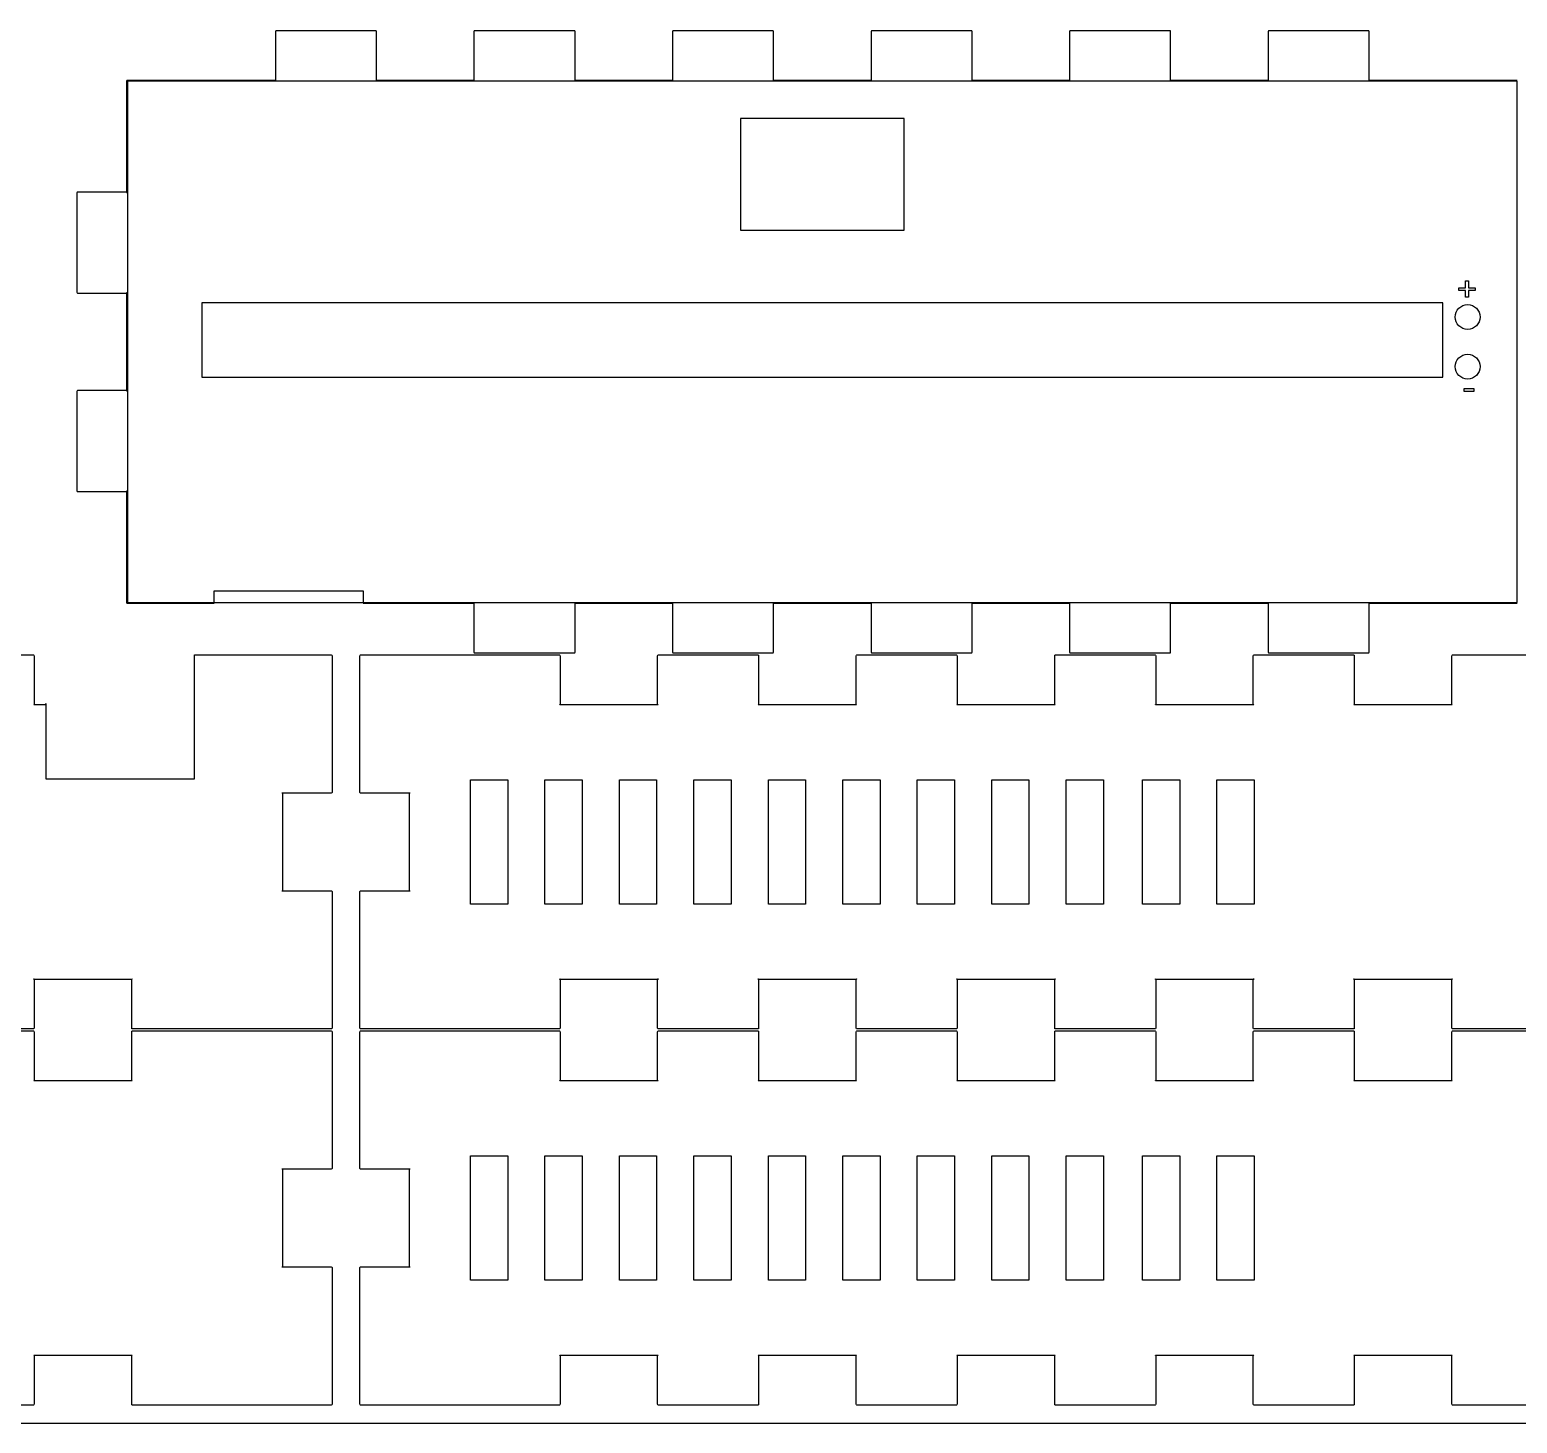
# Model space of a CAD drawing. Extents: x -34 to 366, y 525 to 825.
# Drawn here: x 184.9 to 304.8, y 525.1 to 637.4 of the extents above; entities that cross this region are included whole.
import ezdxf

# ---------------------------------------------------------------- set-up
doc = ezdxf.new("R2010")
doc.units = 0
doc.header["$MEASUREMENT"] = 0
doc.layers.add('CUT', color=30, linetype='CONTINUOUS')
doc.layers.add('ETCH', color=96, linetype='CONTINUOUS')

msp = doc.modelspace()

# ---------------------------------------------------------------- linework, layer by layer
at = {"layer": 'CUT', "color": 0}
for p, q in [((204.76, 637.3), (204.74, 637.26)), ((204.74, 637.26), (204.74, 637.25)), ((204.74, 637.25), (204.74, 633.32)), ((204.8, 637.32), (204.76, 637.3)), ((204.81, 637.32), (204.8, 637.32)), ((212.81, 637.32), (204.81, 637.32)), ((212.82, 637.32), (212.81, 637.32)), ((212.86, 637.3), (212.82, 637.32)), ((212.88, 637.26), (212.86, 637.3)), ((212.88, 637.25), (212.88, 637.26)), ((212.88, 633.32), (212.88, 637.25)), ((220.76, 637.3), (220.74, 637.26)), ((220.74, 637.26), (220.74, 637.25)), ((220.74, 637.25), (220.74, 633.32)), ((220.8, 637.32), (220.76, 637.3)), ((220.81, 637.32), (220.8, 637.32)), ((228.81, 637.32), (220.81, 637.32)), ((228.82, 637.32), (228.81, 637.32)), ((228.86, 637.3), (228.82, 637.32)), ((228.88, 637.26), (228.86, 637.3)), ((228.88, 637.25), (228.88, 637.26)), ((228.88, 633.32), (228.88, 637.25)), ((236.76, 637.3), (236.74, 637.26)), ((236.74, 637.26), (236.74, 637.25)), ((236.74, 637.25), (236.74, 633.32)), ((236.8, 637.32), (236.76, 637.3)), ((236.81, 637.32), (236.8, 637.32)), ((244.81, 637.32), (236.81, 637.32)), ((244.82, 637.32), (244.81, 637.32)), ((244.86, 637.3), (244.82, 637.32)), ((244.88, 637.26), (244.86, 637.3)), ((244.88, 637.25), (244.88, 637.26)), ((244.88, 633.32), (244.88, 637.25)), ((252.76, 637.3), (252.74, 637.26)), ((252.74, 637.26), (252.74, 637.25)), ((252.74, 637.25), (252.74, 633.32)), ((252.8, 637.32), (252.76, 637.3)), ((252.81, 637.32), (252.8, 637.32)), ((260.81, 637.32), (252.81, 637.32)), ((260.82, 637.32), (260.81, 637.32)), ((260.86, 637.3), (260.82, 637.32)), ((260.88, 637.26), (260.86, 637.3)), ((260.88, 637.25), (260.88, 637.26)), ((260.88, 633.32), (260.88, 637.25)), ((268.76, 637.3), (268.74, 637.26)), ((268.74, 637.26), (268.74, 637.25)), ((268.74, 637.25), (268.74, 633.32)), ((268.8, 637.32), (268.76, 637.3)), ((268.81, 637.32), (268.8, 637.32)), ((276.81, 637.32), (268.81, 637.32)), ((276.82, 637.32), (276.81, 637.32)), ((276.86, 637.3), (276.82, 637.32)), ((276.88, 637.26), (276.86, 637.3)), ((276.88, 637.25), (276.88, 637.26)), ((276.88, 633.32), (276.88, 637.25)), ((284.76, 637.3), (284.74, 637.26)), ((284.74, 637.26), (284.74, 637.25)), ((284.74, 637.25), (284.74, 633.32)), ((284.8, 637.32), (284.76, 637.3)), ((284.81, 637.32), (284.8, 637.32)), ((292.81, 637.32), (284.81, 637.32)), ((292.82, 637.32), (292.81, 637.32)), ((292.86, 637.3), (292.82, 637.32)), ((292.88, 637.26), (292.86, 637.3)), ((292.88, 637.25), (292.88, 637.26)), ((292.88, 633.32), (292.88, 637.25)), ((192.76, 633.3), (192.74, 633.26)), ((192.74, 633.26), (192.74, 633.25)), ((192.74, 633.25), (192.74, 624.32)), ((192.8, 633.32), (192.76, 633.3)), ((192.81, 633.32), (192.8, 633.32)), ((204.74, 633.32), (192.81, 633.32)), ((204.74, 633.32), (204.74, 633.31)), ((204.75, 633.32), (204.74, 633.32)), ((204.74, 633.31), (204.75, 633.29)), ((204.77, 633.31), (204.75, 633.32)), ((204.75, 633.29), (204.77, 633.29)), ((204.77, 633.29), (204.77, 633.31)), ((212.87, 633.32), (212.85, 633.31)), ((212.85, 633.31), (212.85, 633.29)), ((212.85, 633.29), (212.87, 633.29)), ((212.88, 633.32), (212.87, 633.32)), ((212.87, 633.29), (212.88, 633.31)), ((220.74, 633.32), (212.88, 633.32)), ((212.88, 633.31), (212.88, 633.32)), ((220.74, 633.32), (220.74, 633.31)), ((220.75, 633.32), (220.74, 633.32)), ((220.74, 633.31), (220.75, 633.29)), ((220.77, 633.31), (220.75, 633.32)), ((220.75, 633.29), (220.77, 633.29)), ((220.77, 633.29), (220.77, 633.31)), ((228.87, 633.32), (228.85, 633.31)), ((228.85, 633.31), (228.85, 633.29)), ((228.85, 633.29), (228.87, 633.29)), ((228.88, 633.32), (228.87, 633.32)), ((228.87, 633.29), (228.88, 633.31)), ((236.74, 633.32), (228.88, 633.32)), ((228.88, 633.31), (228.88, 633.32)), ((236.74, 633.32), (236.74, 633.31)), ((236.75, 633.32), (236.74, 633.32)), ((236.74, 633.31), (236.75, 633.29)), ((236.77, 633.31), (236.75, 633.32)), ((236.75, 633.29), (236.77, 633.29)), ((236.77, 633.29), (236.77, 633.31)), ((244.87, 633.32), (244.85, 633.31)), ((244.85, 633.31), (244.85, 633.29)), ((244.85, 633.29), (244.87, 633.29)), ((244.88, 633.32), (244.87, 633.32)), ((244.87, 633.29), (244.88, 633.31)), ((252.74, 633.32), (244.88, 633.32)), ((244.88, 633.31), (244.88, 633.32)), ((252.74, 633.32), (252.74, 633.31)), ((252.75, 633.32), (252.74, 633.32)), ((252.74, 633.31), (252.75, 633.29)), ((252.77, 633.31), (252.75, 633.32)), ((252.75, 633.29), (252.77, 633.29)), ((252.77, 633.29), (252.77, 633.31)), ((260.87, 633.32), (260.85, 633.31)), ((260.85, 633.31), (260.85, 633.29)), ((260.85, 633.29), (260.87, 633.29)), ((260.88, 633.32), (260.87, 633.32)), ((260.87, 633.29), (260.88, 633.31)), ((268.74, 633.32), (260.88, 633.32)), ((260.88, 633.31), (260.88, 633.32)), ((268.74, 633.32), (268.74, 633.31)), ((268.75, 633.32), (268.74, 633.32)), ((268.74, 633.31), (268.75, 633.29)), ((268.77, 633.31), (268.75, 633.32)), ((268.75, 633.29), (268.77, 633.29)), ((268.77, 633.29), (268.77, 633.31)), ((276.87, 633.32), (276.85, 633.31)), ((276.85, 633.31), (276.85, 633.29)), ((276.85, 633.29), (276.87, 633.29)), ((276.88, 633.32), (276.87, 633.32)), ((276.87, 633.29), (276.88, 633.31)), ((284.74, 633.32), (276.88, 633.32)), ((276.88, 633.31), (276.88, 633.32)), ((284.74, 633.32), (284.74, 633.31)), ((284.75, 633.32), (284.74, 633.32)), ((284.74, 633.31), (284.75, 633.29)), ((284.77, 633.31), (284.75, 633.32)), ((284.75, 633.29), (284.76, 633.29)), ((284.76, 633.29), (284.77, 633.31)), ((292.87, 633.32), (292.85, 633.31)), ((292.85, 633.31), (292.85, 633.29)), ((292.85, 633.29), (292.87, 633.29)), ((292.88, 633.32), (292.87, 633.32)), ((292.87, 633.29), (292.88, 633.31)), ((304.81, 633.32), (292.88, 633.32)), ((292.88, 633.31), (292.88, 633.32)), ((188.76, 624.3), (188.74, 624.26)), ((188.74, 624.26), (188.74, 624.25)), ((188.74, 624.25), (188.74, 616.25)), ((188.8, 624.32), (188.76, 624.3)), ((188.81, 624.32), (188.8, 624.32)), ((192.74, 624.32), (188.81, 624.32)), ((192.74, 624.32), (192.74, 624.31)), ((192.75, 624.32), (192.74, 624.32)), ((192.74, 624.31), (192.75, 624.29)), ((192.77, 624.31), (192.75, 624.32)), ((192.75, 624.29), (192.77, 624.29)), ((192.77, 624.29), (192.77, 624.31)), ((188.74, 616.25), (188.74, 616.24)), ((188.74, 616.24), (188.76, 616.2)), ((188.76, 616.2), (188.8, 616.18)), ((188.8, 616.18), (188.81, 616.18)), ((188.81, 616.18), (192.74, 616.18)), ((192.75, 616.21), (192.74, 616.19)), ((192.74, 616.19), (192.74, 616.18)), ((192.74, 616.18), (192.75, 616.18)), ((192.74, 616.18), (192.74, 608.32)), ((192.77, 616.2), (192.75, 616.21)), ((192.75, 616.18), (192.77, 616.19)), ((192.77, 616.19), (192.77, 616.2)), ((188.76, 608.3), (188.74, 608.26)), ((188.74, 608.26), (188.74, 608.25)), ((188.74, 608.25), (188.74, 600.25)), ((188.8, 608.32), (188.76, 608.3)), ((188.81, 608.32), (188.8, 608.32)), ((192.74, 608.32), (188.81, 608.32)), ((192.74, 608.32), (192.74, 608.31)), ((192.75, 608.32), (192.74, 608.32)), ((192.74, 608.31), (192.75, 608.29)), ((192.77, 608.31), (192.75, 608.32)), ((192.75, 608.29), (192.77, 608.29)), ((192.77, 608.29), (192.77, 608.31)), ((188.74, 600.25), (188.74, 600.24)), ((188.74, 600.24), (188.76, 600.2)), ((188.76, 600.2), (188.8, 600.18)), ((188.8, 600.18), (188.81, 600.18)), ((188.81, 600.18), (192.74, 600.18)), ((192.75, 600.21), (192.74, 600.19)), ((192.74, 600.19), (192.74, 600.18)), ((192.74, 600.18), (192.75, 600.18)), ((192.74, 600.18), (192.74, 591.25)), ((192.77, 600.21), (192.75, 600.21)), ((192.75, 600.18), (192.77, 600.19)), ((192.77, 600.19), (192.77, 600.21)), ((199.81, 591.18), (199.81, 592.18)), ((199.81, 592.18), (211.81, 592.18)), ((211.81, 592.18), (211.81, 591.18)), ((192.74, 591.25), (192.74, 591.24)), ((192.74, 591.24), (192.76, 591.2)), ((192.76, 591.2), (192.8, 591.18)), ((192.8, 591.18), (192.81, 591.18)), ((192.81, 591.18), (199.81, 591.18)), ((211.81, 591.18), (212.88, 591.18)), ((212.87, 591.18), (212.88, 591.18)), ((212.88, 591.18), (220.74, 591.18)), ((220.75, 591.21), (220.74, 591.19)), ((220.74, 591.19), (220.74, 591.18)), ((220.74, 591.18), (220.75, 591.18)), ((220.74, 591.18), (220.74, 587.25)), ((220.77, 591.21), (220.75, 591.21)), ((220.75, 591.18), (220.77, 591.19)), ((220.77, 591.19), (220.77, 591.21)), ((228.87, 591.21), (228.85, 591.21)), ((228.85, 591.21), (228.85, 591.19)), ((228.85, 591.19), (228.87, 591.18)), ((228.88, 591.19), (228.87, 591.21)), ((228.87, 591.18), (228.88, 591.18)), ((228.88, 591.18), (228.88, 591.19)), ((228.88, 587.25), (228.88, 591.18)), ((228.88, 591.18), (236.74, 591.18)), ((236.75, 591.21), (236.74, 591.19)), ((236.74, 591.19), (236.74, 591.18)), ((236.74, 591.18), (236.75, 591.18)), ((236.74, 591.18), (236.74, 587.25)), ((236.77, 591.21), (236.75, 591.21)), ((236.75, 591.18), (236.77, 591.19)), ((236.77, 591.19), (236.77, 591.21)), ((244.87, 591.21), (244.85, 591.21)), ((244.85, 591.21), (244.85, 591.19)), ((244.85, 591.19), (244.87, 591.18)), ((244.88, 591.19), (244.87, 591.21)), ((244.87, 591.18), (244.88, 591.18)), ((244.88, 591.18), (244.88, 591.19)), ((244.88, 587.25), (244.88, 591.18)), ((244.88, 591.18), (252.74, 591.18)), ((252.75, 591.21), (252.74, 591.19)), ((252.74, 591.19), (252.74, 591.18)), ((252.74, 591.18), (252.75, 591.18)), ((252.74, 591.18), (252.74, 587.25)), ((252.77, 591.21), (252.75, 591.21)), ((252.75, 591.18), (252.77, 591.19)), ((252.77, 591.19), (252.77, 591.21)), ((260.87, 591.21), (260.85, 591.21)), ((260.85, 591.21), (260.85, 591.19)), ((260.85, 591.19), (260.87, 591.18)), ((260.88, 591.19), (260.87, 591.21)), ((260.87, 591.18), (260.88, 591.18)), ((260.88, 591.18), (260.88, 591.19)), ((260.88, 587.25), (260.88, 591.18)), ((260.88, 591.18), (268.74, 591.18)), ((268.75, 591.21), (268.74, 591.19)), ((268.74, 591.19), (268.74, 591.18)), ((268.74, 591.18), (268.75, 591.18)), ((268.74, 591.18), (268.74, 587.25)), ((268.77, 591.21), (268.75, 591.21)), ((268.75, 591.18), (268.77, 591.19)), ((268.77, 591.19), (268.77, 591.21)), ((276.87, 591.21), (276.85, 591.21)), ((276.85, 591.21), (276.85, 591.19)), ((276.85, 591.19), (276.87, 591.18)), ((276.88, 591.19), (276.87, 591.21)), ((276.87, 591.18), (276.88, 591.18)), ((276.88, 591.18), (276.88, 591.19)), ((276.88, 587.25), (276.88, 591.18)), ((276.88, 591.18), (284.74, 591.18)), ((284.75, 591.21), (284.74, 591.19)), ((284.74, 591.19), (284.74, 591.18)), ((284.74, 591.18), (284.75, 591.18)), ((284.74, 591.18), (284.74, 587.25)), ((284.76, 591.21), (284.75, 591.21)), ((284.75, 591.18), (284.77, 591.19)), ((284.77, 591.19), (284.76, 591.21)), ((292.87, 591.21), (292.85, 591.21)), ((292.85, 591.21), (292.85, 591.19)), ((292.85, 591.19), (292.87, 591.18)), ((292.88, 591.19), (292.87, 591.21)), ((292.87, 591.18), (292.88, 591.18)), ((292.88, 591.18), (292.88, 591.19)), ((292.88, 587.25), (292.88, 591.18)), ((292.88, 591.18), (304.81, 591.18)), ((220.74, 587.25), (220.74, 587.24)), ((220.74, 587.24), (220.76, 587.2)), ((220.76, 587.2), (220.8, 587.18)), ((220.8, 587.18), (220.81, 587.18)), ((220.81, 587.18), (228.81, 587.18)), ((228.81, 587.18), (228.82, 587.18)), ((228.82, 587.18), (228.86, 587.2)), ((228.86, 587.2), (228.88, 587.24)), ((228.88, 587.24), (228.88, 587.25)), ((236.74, 587.25), (236.74, 587.24)), ((236.74, 587.24), (236.76, 587.2)), ((236.76, 587.2), (236.8, 587.18)), ((236.8, 587.18), (236.81, 587.18)), ((236.81, 587.18), (244.81, 587.18)), ((244.81, 587.18), (244.82, 587.18)), ((244.82, 587.18), (244.86, 587.2)), ((244.86, 587.2), (244.88, 587.24)), ((244.88, 587.24), (244.88, 587.25)), ((252.74, 587.25), (252.74, 587.24)), ((252.74, 587.24), (252.76, 587.2)), ((252.76, 587.2), (252.8, 587.18)), ((252.8, 587.18), (252.81, 587.18)), ((252.81, 587.18), (260.81, 587.18)), ((260.81, 587.18), (260.82, 587.18)), ((260.82, 587.18), (260.86, 587.2)), ((260.86, 587.2), (260.88, 587.24)), ((260.88, 587.24), (260.88, 587.25)), ((268.74, 587.25), (268.74, 587.24)), ((268.74, 587.24), (268.76, 587.2)), ((268.76, 587.2), (268.8, 587.18)), ((268.8, 587.18), (268.81, 587.18)), ((268.81, 587.18), (276.81, 587.18)), ((276.81, 587.18), (276.82, 587.18)), ((276.82, 587.18), (276.86, 587.2)), ((276.86, 587.2), (276.88, 587.24)), ((276.88, 587.24), (276.88, 587.25)), ((284.74, 587.25), (284.74, 587.24)), ((284.74, 587.24), (284.76, 587.2)), ((284.76, 587.2), (284.8, 587.18)), ((284.8, 587.18), (284.81, 587.18)), ((284.81, 587.18), (292.81, 587.18)), ((292.81, 587.18), (292.82, 587.18)), ((292.82, 587.18), (292.86, 587.2)), ((292.86, 587.2), (292.88, 587.24)), ((292.88, 587.24), (292.88, 587.25)), ((177.23, 556.72), (185.23, 556.72)), ((185.23, 556.72), (185.24, 556.72)), ((185.24, 556.72), (185.28, 556.7)), ((185.28, 556.7), (185.3, 556.66)), ((185.3, 556.66), (185.3, 556.65)), ((185.3, 556.65), (185.3, 552.72)), ((193.16, 556.66), (193.18, 556.7)), ((193.16, 556.65), (193.16, 556.66)), ((193.16, 552.72), (193.16, 556.65)), ((193.18, 556.7), (193.22, 556.72)), ((193.22, 556.72), (193.23, 556.72)), ((193.23, 556.72), (205.23, 556.72)), ((205.23, 556.72), (209.23, 556.72)), ((209.23, 556.72), (209.24, 556.72)), ((209.24, 556.72), (209.28, 556.7)), ((209.28, 556.7), (209.3, 556.66)), ((209.3, 556.66), (209.3, 556.65)), ((209.3, 556.65), (209.3, 552.65)), ((211.54, 556.66), (211.56, 556.7)), ((211.54, 556.65), (211.54, 556.66)), ((211.54, 552.65), (211.54, 556.65)), ((211.56, 556.7), (211.6, 556.72)), ((211.6, 556.72), (211.61, 556.72)), ((211.61, 556.72), (215.61, 556.72)), ((215.61, 556.72), (227.61, 556.72)), ((227.61, 556.72), (227.62, 556.72)), ((227.62, 556.72), (227.66, 556.7)), ((227.66, 556.7), (227.68, 556.66)), ((227.68, 556.66), (227.68, 556.65)), ((227.68, 556.65), (227.68, 552.72)), ((235.54, 556.66), (235.56, 556.7)), ((235.54, 556.65), (235.54, 556.66)), ((235.54, 552.72), (235.54, 556.65)), ((235.56, 556.7), (235.6, 556.72)), ((235.6, 556.72), (235.61, 556.72)), ((235.61, 556.72), (243.61, 556.72)), ((243.61, 556.72), (243.62, 556.72)), ((243.62, 556.72), (243.66, 556.7)), ((243.66, 556.7), (243.68, 556.66)), ((243.68, 556.66), (243.68, 556.65)), ((243.68, 556.65), (243.68, 552.72)), ((251.54, 556.66), (251.56, 556.7)), ((251.54, 556.65), (251.54, 556.66)), ((251.54, 552.72), (251.54, 556.65)), ((251.56, 556.7), (251.6, 556.72)), ((251.6, 556.72), (251.61, 556.72)), ((251.61, 556.72), (259.61, 556.72)), ((259.61, 556.72), (259.62, 556.72)), ((259.62, 556.72), (259.66, 556.7)), ((259.66, 556.7), (259.68, 556.66)), ((259.68, 556.66), (259.68, 556.65)), ((259.68, 556.65), (259.68, 552.72)), ((267.54, 556.66), (267.56, 556.7)), ((267.54, 556.65), (267.54, 556.66)), ((267.54, 552.72), (267.54, 556.65)), ((267.56, 556.7), (267.6, 556.72)), ((267.6, 556.72), (267.61, 556.72)), ((267.61, 556.72), (275.61, 556.72)), ((275.61, 556.72), (275.62, 556.72)), ((275.62, 556.72), (275.66, 556.7)), ((275.66, 556.7), (275.68, 556.66)), ((275.68, 556.66), (275.68, 556.65)), ((275.68, 556.65), (275.68, 552.72)), ((283.54, 556.66), (283.56, 556.7)), ((283.54, 556.65), (283.54, 556.66)), ((283.54, 552.72), (283.54, 556.65)), ((283.56, 556.7), (283.6, 556.72)), ((283.6, 556.72), (283.61, 556.72)), ((283.61, 556.72), (291.61, 556.72)), ((291.61, 556.72), (291.62, 556.72)), ((291.62, 556.72), (291.66, 556.7)), ((291.66, 556.7), (291.68, 556.66)), ((291.68, 556.66), (291.68, 556.65)), ((291.68, 556.65), (291.68, 552.72)), ((299.54, 556.66), (299.56, 556.7)), ((299.54, 556.65), (299.54, 556.66)), ((299.54, 552.72), (299.54, 556.65)), ((299.56, 556.7), (299.6, 556.72)), ((299.6, 556.72), (299.61, 556.72)), ((299.61, 556.72), (307.61, 556.72)), ((185.27, 552.71), (185.29, 552.72)), ((185.27, 552.69), (185.27, 552.71)), ((185.29, 552.69), (185.27, 552.69)), ((185.29, 552.72), (185.3, 552.72)), ((185.3, 552.71), (185.29, 552.69)), ((185.3, 552.72), (185.3, 552.71)), ((185.3, 552.72), (193.16, 552.72)), ((193.16, 552.72), (193.17, 552.72)), ((193.16, 552.71), (193.16, 552.72)), ((193.17, 552.69), (193.16, 552.71)), ((193.17, 552.72), (193.19, 552.71)), ((193.18, 552.69), (193.17, 552.69)), ((193.19, 552.71), (193.18, 552.69)), ((209.3, 552.65), (209.3, 545.65)), ((211.54, 545.65), (211.54, 552.65)), ((227.65, 552.71), (227.67, 552.72)), ((227.66, 552.69), (227.65, 552.71)), ((227.67, 552.69), (227.66, 552.69)), ((227.67, 552.72), (227.68, 552.72)), ((227.68, 552.71), (227.67, 552.69)), ((227.68, 552.72), (227.68, 552.71)), ((227.68, 552.72), (235.54, 552.72)), ((235.54, 552.72), (235.55, 552.72)), ((235.54, 552.71), (235.54, 552.72)), ((235.55, 552.69), (235.54, 552.71)), ((235.55, 552.72), (235.57, 552.71)), ((235.57, 552.69), (235.55, 552.69)), ((235.57, 552.71), (235.57, 552.69)), ((243.65, 552.71), (243.67, 552.72)), ((243.65, 552.69), (243.65, 552.71)), ((243.67, 552.69), (243.65, 552.69)), ((243.67, 552.72), (243.68, 552.72)), ((243.68, 552.71), (243.67, 552.69)), ((243.68, 552.72), (243.68, 552.71)), ((243.68, 552.72), (251.54, 552.72)), ((251.54, 552.72), (251.55, 552.72)), ((251.54, 552.71), (251.54, 552.72)), ((251.55, 552.69), (251.54, 552.71)), ((251.55, 552.72), (251.57, 552.71)), ((251.57, 552.69), (251.55, 552.69)), ((251.57, 552.71), (251.57, 552.69)), ((259.65, 552.71), (259.67, 552.72)), ((259.66, 552.69), (259.65, 552.71)), ((259.67, 552.69), (259.66, 552.69)), ((259.67, 552.72), (259.68, 552.72)), ((259.68, 552.71), (259.67, 552.69)), ((259.68, 552.72), (259.68, 552.71)), ((259.68, 552.72), (267.54, 552.72)), ((267.54, 552.72), (267.55, 552.72)), ((267.54, 552.71), (267.54, 552.72)), ((267.55, 552.69), (267.54, 552.71)), ((267.55, 552.72), (267.57, 552.71)), ((267.57, 552.69), (267.55, 552.69)), ((267.57, 552.71), (267.57, 552.69)), ((275.65, 552.71), (275.67, 552.72)), ((275.66, 552.69), (275.65, 552.71)), ((275.67, 552.69), (275.66, 552.69)), ((275.67, 552.72), (275.68, 552.72)), ((275.68, 552.71), (275.67, 552.69)), ((275.68, 552.72), (275.68, 552.71)), ((275.68, 552.72), (283.54, 552.72)), ((283.54, 552.72), (283.55, 552.72)), ((283.54, 552.71), (283.54, 552.72)), ((283.55, 552.69), (283.54, 552.71)), ((283.55, 552.72), (283.57, 552.71)), ((283.57, 552.69), (283.55, 552.69)), ((283.57, 552.71), (283.57, 552.69)), ((291.65, 552.71), (291.67, 552.72)), ((291.65, 552.69), (291.65, 552.71)), ((291.67, 552.69), (291.65, 552.69)), ((291.67, 552.72), (291.68, 552.72)), ((291.68, 552.71), (291.67, 552.69)), ((291.68, 552.72), (291.68, 552.71)), ((291.68, 552.72), (299.54, 552.72)), ((299.54, 552.72), (299.55, 552.72)), ((299.54, 552.71), (299.54, 552.72)), ((299.55, 552.69), (299.54, 552.71)), ((299.55, 552.72), (299.57, 552.71)), ((299.57, 552.69), (299.55, 552.69)), ((299.57, 552.71), (299.57, 552.69)), ((205.27, 545.59), (205.27, 545.61)), ((205.27, 545.61), (205.29, 545.61)), ((205.29, 545.58), (205.27, 545.59)), ((205.29, 545.61), (205.3, 545.59)), ((205.3, 545.58), (205.29, 545.58)), ((205.3, 545.59), (205.3, 545.58)), ((209.23, 545.58), (205.3, 545.58)), ((205.3, 545.58), (205.3, 537.72)), ((209.24, 545.58), (209.23, 545.58)), ((209.28, 545.6), (209.24, 545.58)), ((209.3, 545.64), (209.28, 545.6)), ((209.3, 545.65), (209.3, 545.64)), ((211.54, 545.64), (211.54, 545.65)), ((211.56, 545.6), (211.54, 545.64)), ((211.6, 545.58), (211.56, 545.6)), ((211.61, 545.58), (211.6, 545.58)), ((215.54, 545.58), (211.61, 545.58)), ((215.54, 545.59), (215.55, 545.61)), ((215.54, 545.58), (215.54, 545.59)), ((215.54, 537.72), (215.54, 545.58)), ((215.55, 545.58), (215.54, 545.58)), ((215.55, 545.61), (215.57, 545.61)), ((215.57, 545.59), (215.55, 545.58)), ((215.57, 545.61), (215.57, 545.59)), ((205.27, 537.71), (205.29, 537.72)), ((205.27, 537.69), (205.27, 537.71)), ((205.29, 537.69), (205.27, 537.69)), ((205.29, 537.72), (205.3, 537.72)), ((205.3, 537.71), (205.29, 537.69)), ((205.3, 537.72), (205.3, 537.71)), ((205.3, 537.72), (209.23, 537.72)), ((209.23, 537.72), (209.24, 537.72)), ((209.24, 537.72), (209.28, 537.7)), ((209.28, 537.7), (209.3, 537.66)), ((209.3, 537.66), (209.3, 537.65)), ((209.3, 537.65), (209.3, 530.65)), ((211.54, 537.66), (211.56, 537.7)), ((211.54, 537.65), (211.54, 537.66)), ((211.54, 530.65), (211.54, 537.65)), ((211.56, 537.7), (211.6, 537.72)), ((211.6, 537.72), (211.61, 537.72)), ((211.61, 537.72), (215.54, 537.72)), ((215.54, 537.72), (215.55, 537.72)), ((215.54, 537.71), (215.54, 537.72)), ((215.55, 537.69), (215.54, 537.71)), ((215.55, 537.72), (215.57, 537.71)), ((215.57, 537.69), (215.55, 537.69)), ((215.57, 537.71), (215.57, 537.69)), ((185.27, 530.59), (185.27, 530.61)), ((185.27, 530.61), (185.29, 530.61)), ((185.29, 530.58), (185.27, 530.59)), ((185.29, 530.61), (185.3, 530.59)), ((185.3, 530.58), (185.29, 530.58)), ((185.3, 530.59), (185.3, 530.58)), ((193.16, 530.58), (185.3, 530.58)), ((185.3, 530.58), (185.3, 526.65)), ((193.16, 530.59), (193.17, 530.61)), ((193.16, 530.58), (193.16, 530.59)), ((193.16, 526.65), (193.16, 530.58)), ((193.17, 530.58), (193.16, 530.58)), ((193.17, 530.61), (193.18, 530.61)), ((193.19, 530.59), (193.17, 530.58)), ((193.18, 530.61), (193.19, 530.59)), ((209.3, 530.65), (209.3, 526.65)), ((211.54, 526.65), (211.54, 530.65)), ((227.65, 530.59), (227.66, 530.61)), ((227.67, 530.58), (227.65, 530.59)), ((227.66, 530.61), (227.67, 530.61)), ((227.67, 530.61), (227.68, 530.59)), ((227.68, 530.58), (227.67, 530.58)), ((227.68, 530.59), (227.68, 530.58)), ((235.54, 530.58), (227.68, 530.58)), ((227.68, 530.58), (227.68, 526.65)), ((235.54, 530.59), (235.55, 530.61)), ((235.54, 530.58), (235.54, 530.59)), ((235.54, 526.65), (235.54, 530.58)), ((235.55, 530.58), (235.54, 530.58)), ((235.55, 530.61), (235.57, 530.61)), ((235.57, 530.59), (235.55, 530.58)), ((235.57, 530.61), (235.57, 530.59)), ((243.65, 530.59), (243.65, 530.61)), ((243.65, 530.61), (243.67, 530.61)), ((243.67, 530.58), (243.65, 530.59)), ((243.67, 530.61), (243.68, 530.59)), ((243.68, 530.58), (243.67, 530.58)), ((243.68, 530.59), (243.68, 530.58)), ((251.54, 530.58), (243.68, 530.58)), ((243.68, 530.58), (243.68, 526.65)), ((251.54, 530.59), (251.55, 530.61)), ((251.54, 530.58), (251.54, 530.59)), ((251.54, 526.65), (251.54, 530.58)), ((251.55, 530.58), (251.54, 530.58)), ((251.55, 530.61), (251.57, 530.61)), ((251.57, 530.59), (251.55, 530.58)), ((251.57, 530.61), (251.57, 530.59)), ((259.65, 530.59), (259.66, 530.61)), ((259.67, 530.58), (259.65, 530.59)), ((259.66, 530.61), (259.67, 530.61)), ((259.67, 530.61), (259.68, 530.59)), ((259.68, 530.58), (259.67, 530.58)), ((259.68, 530.59), (259.68, 530.58)), ((267.54, 530.58), (259.68, 530.58)), ((259.68, 530.58), (259.68, 526.65)), ((267.54, 530.59), (267.55, 530.61)), ((267.54, 530.58), (267.54, 530.59)), ((267.54, 526.65), (267.54, 530.58)), ((267.55, 530.58), (267.54, 530.58)), ((267.55, 530.61), (267.57, 530.61)), ((267.57, 530.59), (267.55, 530.58)), ((267.57, 530.61), (267.57, 530.59)), ((275.65, 530.59), (275.66, 530.61)), ((275.67, 530.58), (275.65, 530.59)), ((275.66, 530.61), (275.67, 530.61)), ((275.67, 530.61), (275.68, 530.59)), ((275.68, 530.58), (275.67, 530.58)), ((275.68, 530.59), (275.68, 530.58)), ((283.54, 530.58), (275.68, 530.58)), ((275.68, 530.58), (275.68, 526.65)), ((283.54, 530.59), (283.55, 530.61)), ((283.54, 530.58), (283.54, 530.59)), ((283.54, 526.65), (283.54, 530.58)), ((283.55, 530.58), (283.54, 530.58)), ((283.55, 530.61), (283.57, 530.61)), ((283.57, 530.59), (283.55, 530.58)), ((283.57, 530.61), (283.57, 530.59)), ((291.65, 530.59), (291.65, 530.61)), ((291.65, 530.61), (291.67, 530.61)), ((291.67, 530.58), (291.65, 530.59)), ((291.67, 530.61), (291.68, 530.59)), ((291.68, 530.58), (291.67, 530.58)), ((291.68, 530.59), (291.68, 530.58)), ((299.54, 530.58), (291.68, 530.58)), ((291.68, 530.58), (291.68, 526.65)), ((299.54, 530.59), (299.55, 530.61)), ((299.54, 530.58), (299.54, 530.59)), ((299.54, 526.65), (299.54, 530.58)), ((299.55, 530.58), (299.54, 530.58)), ((299.55, 530.61), (299.57, 530.61)), ((299.57, 530.59), (299.55, 530.58)), ((299.57, 530.61), (299.57, 530.59)), ((185.23, 526.58), (177.23, 526.58)), ((185.24, 526.58), (185.23, 526.58)), ((185.28, 526.6), (185.24, 526.58)), ((185.3, 526.64), (185.28, 526.6)), ((185.3, 526.65), (185.3, 526.64)), ((193.16, 526.64), (193.16, 526.65)), ((193.18, 526.6), (193.16, 526.64)), ((193.22, 526.58), (193.18, 526.6)), ((193.23, 526.58), (193.22, 526.58)), ((205.23, 526.58), (193.23, 526.58)), ((209.23, 526.58), (205.23, 526.58)), ((209.24, 526.58), (209.23, 526.58)), ((209.28, 526.6), (209.24, 526.58)), ((209.3, 526.64), (209.28, 526.6)), ((209.3, 526.65), (209.3, 526.64)), ((211.54, 526.64), (211.54, 526.65)), ((211.56, 526.6), (211.54, 526.64)), ((211.6, 526.58), (211.56, 526.6)), ((211.61, 526.58), (211.6, 526.58)), ((215.61, 526.58), (211.61, 526.58)), ((227.61, 526.58), (215.61, 526.58)), ((227.62, 526.58), (227.61, 526.58)), ((227.66, 526.6), (227.62, 526.58)), ((227.68, 526.64), (227.66, 526.6)), ((227.68, 526.65), (227.68, 526.64)), ((235.54, 526.64), (235.54, 526.65)), ((235.56, 526.6), (235.54, 526.64)), ((235.6, 526.58), (235.56, 526.6)), ((235.61, 526.58), (235.6, 526.58)), ((243.61, 526.58), (235.61, 526.58)), ((243.62, 526.58), (243.61, 526.58)), ((243.66, 526.6), (243.62, 526.58)), ((243.68, 526.64), (243.66, 526.6)), ((243.68, 526.65), (243.68, 526.64)), ((251.54, 526.64), (251.54, 526.65)), ((251.56, 526.6), (251.54, 526.64)), ((251.6, 526.58), (251.56, 526.6)), ((251.61, 526.58), (251.6, 526.58)), ((259.61, 526.58), (251.61, 526.58)), ((259.62, 526.58), (259.61, 526.58)), ((259.66, 526.6), (259.62, 526.58)), ((259.68, 526.64), (259.66, 526.6)), ((259.68, 526.65), (259.68, 526.64)), ((267.54, 526.64), (267.54, 526.65)), ((267.56, 526.6), (267.54, 526.64)), ((267.6, 526.58), (267.56, 526.6)), ((267.61, 526.58), (267.6, 526.58)), ((275.61, 526.58), (267.61, 526.58)), ((275.62, 526.58), (275.61, 526.58)), ((275.66, 526.6), (275.62, 526.58)), ((275.68, 526.64), (275.66, 526.6)), ((275.68, 526.65), (275.68, 526.64)), ((283.54, 526.64), (283.54, 526.65)), ((283.56, 526.6), (283.54, 526.64)), ((283.6, 526.58), (283.56, 526.6)), ((283.61, 526.58), (283.6, 526.58)), ((291.61, 526.58), (283.61, 526.58)), ((291.62, 526.58), (291.61, 526.58)), ((291.66, 526.6), (291.62, 526.58)), ((291.68, 526.64), (291.66, 526.6)), ((291.68, 526.65), (291.68, 526.64)), ((299.54, 526.64), (299.54, 526.65)), ((299.56, 526.6), (299.54, 526.64)), ((299.6, 526.58), (299.56, 526.6)), ((299.61, 526.58), (299.6, 526.58)), ((307.61, 526.58), (299.61, 526.58))]:
    msp.add_line(p, q, dxfattribs=at)
at = {"layer": 'CUT'}
for p, q in [((242.21, 630.25), (242.21, 621.25)), ((255.41, 630.25), (242.21, 630.25)), ((255.41, 621.25), (255.41, 630.25)), ((242.21, 621.25), (255.41, 621.25)), ((177.23, 587.02), (185.23, 587.02)), ((185.23, 587.02), (185.24, 587.02)), ((185.24, 587.02), (185.28, 587)), ((185.28, 587), (185.3, 586.96)), ((185.3, 586.96), (185.3, 586.95)), ((185.3, 586.95), (185.3, 583.02)), ((198.23, 583.1), (198.23, 587.02)), ((198.23, 587.02), (205.23, 587.02)), ((205.23, 587.02), (209.23, 587.02)), ((209.23, 587.02), (209.24, 587.02)), ((209.24, 587.02), (209.28, 587)), ((209.28, 587), (209.3, 586.96)), ((209.3, 586.96), (209.3, 586.95)), ((209.3, 586.95), (209.3, 582.95)), ((211.54, 586.96), (211.56, 587)), ((211.54, 586.95), (211.54, 586.96)), ((211.54, 582.95), (211.54, 586.95)), ((211.56, 587), (211.6, 587.02)), ((211.6, 587.02), (211.61, 587.02)), ((211.61, 587.02), (215.61, 587.02)), ((215.61, 587.02), (227.61, 587.02)), ((227.61, 587.02), (227.62, 587.02)), ((227.62, 587.02), (227.66, 587)), ((227.66, 587), (227.68, 586.96)), ((227.68, 586.96), (227.68, 586.95)), ((227.68, 586.95), (227.68, 583.02)), ((235.54, 586.96), (235.56, 587)), ((235.54, 586.95), (235.54, 586.96)), ((235.54, 583.02), (235.54, 586.95)), ((235.56, 587), (235.6, 587.02)), ((235.6, 587.02), (235.61, 587.02)), ((235.61, 587.02), (243.61, 587.02)), ((243.61, 587.02), (243.62, 587.02)), ((243.62, 587.02), (243.66, 587)), ((243.66, 587), (243.68, 586.96)), ((243.68, 586.96), (243.68, 586.95)), ((243.68, 586.95), (243.68, 583.02)), ((251.54, 586.96), (251.56, 587)), ((251.54, 586.95), (251.54, 586.96)), ((251.54, 583.02), (251.54, 586.95)), ((251.56, 587), (251.6, 587.02)), ((251.6, 587.02), (251.61, 587.02)), ((251.61, 587.02), (259.61, 587.02)), ((259.61, 587.02), (259.62, 587.02)), ((259.62, 587.02), (259.66, 587)), ((259.66, 587), (259.68, 586.96)), ((259.68, 586.96), (259.68, 586.95)), ((259.68, 586.95), (259.68, 583.02)), ((267.54, 586.96), (267.56, 587)), ((267.54, 586.95), (267.54, 586.96)), ((267.54, 583.02), (267.54, 586.95)), ((267.56, 587), (267.6, 587.02)), ((267.6, 587.02), (267.61, 587.02)), ((267.61, 587.02), (275.61, 587.02)), ((275.61, 587.02), (275.62, 587.02)), ((275.62, 587.02), (275.66, 587)), ((275.66, 587), (275.68, 586.96)), ((275.68, 586.96), (275.68, 586.95)), ((275.68, 586.95), (275.68, 583.02)), ((283.54, 586.96), (283.56, 587)), ((283.54, 586.95), (283.54, 586.96)), ((283.54, 583.02), (283.54, 586.95)), ((283.56, 587), (283.6, 587.02)), ((283.6, 587.02), (283.61, 587.02)), ((283.61, 587.02), (291.61, 587.02)), ((291.61, 587.02), (291.62, 587.02)), ((291.62, 587.02), (291.66, 587)), ((291.66, 587), (291.68, 586.96)), ((291.68, 586.96), (291.68, 586.95)), ((291.68, 586.95), (291.68, 583.02)), ((299.54, 586.96), (299.56, 587)), ((299.54, 586.95), (299.54, 586.96)), ((299.54, 583.02), (299.54, 586.95)), ((299.56, 587), (299.6, 587.02)), ((299.6, 587.02), (299.61, 587.02)), ((299.61, 587.02), (307.61, 587.02)), ((185.27, 583.01), (185.29, 583.02)), ((185.27, 582.99), (185.27, 583.01)), ((185.29, 582.99), (185.27, 582.99)), ((185.29, 583.02), (185.3, 583.02)), ((185.3, 583.01), (185.29, 582.99)), ((185.3, 583.02), (186.23, 583.02)), ((185.3, 583.02), (185.3, 583.01)), ((186.23, 583.02), (186.23, 583.1)), ((186.23, 583.1), (186.23, 577.05)), ((198.23, 577.05), (198.23, 583.1)), ((209.3, 582.95), (209.3, 575.95)), ((211.54, 575.95), (211.54, 582.95)), ((227.65, 583.01), (227.67, 583.02)), ((227.66, 582.99), (227.65, 583.01)), ((227.67, 582.99), (227.66, 582.99)), ((227.67, 583.02), (227.68, 583.02)), ((227.68, 583.01), (227.67, 582.99)), ((227.68, 583.02), (227.68, 583.01)), ((227.68, 583.02), (235.54, 583.02)), ((235.54, 583.02), (235.55, 583.02)), ((235.54, 583.01), (235.54, 583.02)), ((235.55, 582.99), (235.54, 583.01)), ((235.55, 583.02), (235.57, 583.01)), ((235.57, 582.99), (235.55, 582.99)), ((235.57, 583.01), (235.57, 582.99)), ((243.65, 583.01), (243.67, 583.02)), ((243.65, 582.99), (243.65, 583.01)), ((243.67, 582.99), (243.65, 582.99)), ((243.67, 583.02), (243.68, 583.02)), ((243.68, 583.01), (243.67, 582.99)), ((243.68, 583.02), (243.68, 583.01)), ((243.68, 583.02), (251.54, 583.02)), ((251.54, 583.02), (251.55, 583.02)), ((251.54, 583.01), (251.54, 583.02)), ((251.55, 582.99), (251.54, 583.01)), ((251.55, 583.02), (251.57, 583.01)), ((251.57, 582.99), (251.55, 582.99)), ((251.57, 583.01), (251.57, 582.99)), ((259.65, 583.01), (259.67, 583.02)), ((259.66, 582.99), (259.65, 583.01)), ((259.67, 582.99), (259.66, 582.99)), ((259.67, 583.02), (259.68, 583.02)), ((259.68, 583.01), (259.67, 582.99)), ((259.68, 583.02), (259.68, 583.01)), ((259.68, 583.02), (267.54, 583.02)), ((267.54, 583.02), (267.55, 583.02)), ((267.54, 583.01), (267.54, 583.02)), ((267.55, 582.99), (267.54, 583.01)), ((267.55, 583.02), (267.57, 583.01)), ((267.57, 582.99), (267.55, 582.99)), ((267.57, 583.01), (267.57, 582.99)), ((275.65, 583.01), (275.67, 583.02)), ((275.66, 582.99), (275.65, 583.01)), ((275.67, 582.99), (275.66, 582.99)), ((275.67, 583.02), (275.68, 583.02)), ((275.68, 583.01), (275.67, 582.99)), ((275.68, 583.02), (275.68, 583.01)), ((275.68, 583.02), (283.54, 583.02)), ((283.54, 583.02), (283.55, 583.02)), ((283.54, 583.01), (283.54, 583.02)), ((283.55, 582.99), (283.54, 583.01)), ((283.55, 583.02), (283.57, 583.01)), ((283.57, 582.99), (283.55, 582.99)), ((283.57, 583.01), (283.57, 582.99)), ((291.65, 583.01), (291.67, 583.02)), ((291.65, 582.99), (291.65, 583.01)), ((291.67, 582.99), (291.65, 582.99)), ((291.67, 583.02), (291.68, 583.02)), ((291.68, 583.01), (291.67, 582.99)), ((291.68, 583.02), (291.68, 583.01)), ((291.68, 583.02), (299.54, 583.02)), ((299.54, 583.02), (299.55, 583.02)), ((299.54, 583.01), (299.54, 583.02)), ((299.55, 582.99), (299.54, 583.01)), ((299.55, 583.02), (299.57, 583.01)), ((299.57, 582.99), (299.55, 582.99)), ((299.57, 583.01), (299.57, 582.99)), ((186.23, 577.05), (198.23, 577.05)), ((220.46, 566.95), (220.46, 576.95)), ((220.46, 576.95), (223.46, 576.95)), ((223.46, 576.95), (223.46, 566.95)), ((226.46, 566.95), (226.46, 576.95)), ((226.46, 576.95), (229.46, 576.95)), ((229.46, 576.95), (229.46, 566.95)), ((232.46, 566.95), (232.46, 576.95)), ((232.46, 576.95), (235.46, 576.95)), ((235.46, 576.95), (235.46, 566.95)), ((238.46, 566.95), (238.46, 576.95)), ((238.46, 576.95), (241.46, 576.95)), ((241.46, 576.95), (241.46, 566.95)), ((244.46, 566.95), (244.46, 576.95)), ((244.46, 576.95), (247.46, 576.95)), ((247.46, 576.95), (247.46, 566.95)), ((250.46, 566.95), (250.46, 576.95)), ((250.46, 576.95), (253.46, 576.95)), ((253.46, 576.95), (253.46, 566.95)), ((256.46, 566.95), (256.46, 576.95)), ((256.46, 576.95), (259.46, 576.95)), ((259.46, 576.95), (259.46, 566.95)), ((262.46, 566.95), (262.46, 576.95)), ((262.46, 576.95), (265.46, 576.95)), ((265.46, 576.95), (265.46, 566.95)), ((268.46, 566.95), (268.46, 576.95)), ((268.46, 576.95), (271.46, 576.95)), ((271.46, 576.95), (271.46, 566.95)), ((274.61, 566.95), (274.61, 576.95)), ((274.61, 576.95), (277.61, 576.95)), ((277.61, 576.95), (277.61, 566.95)), ((280.61, 566.95), (280.61, 576.95)), ((280.61, 576.95), (283.61, 576.95)), ((283.61, 576.95), (283.61, 566.95)), ((205.27, 575.89), (205.27, 575.91)), ((205.27, 575.91), (205.29, 575.91)), ((205.29, 575.88), (205.27, 575.89)), ((205.29, 575.91), (205.3, 575.89)), ((205.3, 575.88), (205.29, 575.88)), ((205.3, 575.89), (205.3, 575.88)), ((209.23, 575.88), (205.3, 575.88)), ((205.3, 575.88), (205.3, 568.02)), ((209.24, 575.88), (209.23, 575.88)), ((209.28, 575.9), (209.24, 575.88)), ((209.3, 575.94), (209.28, 575.9)), ((209.3, 575.95), (209.3, 575.94)), ((211.54, 575.94), (211.54, 575.95)), ((211.56, 575.9), (211.54, 575.94)), ((211.6, 575.88), (211.56, 575.9)), ((211.61, 575.88), (211.6, 575.88)), ((215.54, 575.88), (211.61, 575.88)), ((215.54, 575.89), (215.55, 575.91)), ((215.54, 575.88), (215.54, 575.89)), ((215.54, 568.02), (215.54, 575.88)), ((215.55, 575.88), (215.54, 575.88)), ((215.55, 575.91), (215.57, 575.91)), ((215.57, 575.89), (215.55, 575.88)), ((215.57, 575.91), (215.57, 575.89)), ((205.27, 568.01), (205.29, 568.02)), ((205.27, 567.99), (205.27, 568.01)), ((205.29, 567.99), (205.27, 567.99)), ((205.29, 568.02), (205.3, 568.02)), ((205.3, 568.01), (205.29, 567.99)), ((205.3, 568.02), (205.3, 568.01)), ((205.3, 568.02), (209.23, 568.02)), ((209.23, 568.02), (209.24, 568.02)), ((209.24, 568.02), (209.28, 568)), ((209.28, 568), (209.3, 567.96)), ((209.3, 567.96), (209.3, 567.95)), ((209.3, 567.95), (209.3, 560.95)), ((211.54, 567.96), (211.56, 568)), ((211.54, 567.95), (211.54, 567.96)), ((211.54, 560.95), (211.54, 567.95)), ((211.56, 568), (211.6, 568.02)), ((211.6, 568.02), (211.61, 568.02)), ((211.61, 568.02), (215.54, 568.02)), ((215.54, 568.02), (215.55, 568.02)), ((215.54, 568.01), (215.54, 568.02)), ((215.55, 567.99), (215.54, 568.01)), ((215.55, 568.02), (215.57, 568.01)), ((215.57, 567.99), (215.55, 567.99)), ((215.57, 568.01), (215.57, 567.99)), ((223.46, 566.95), (220.46, 566.95)), ((229.46, 566.95), (226.46, 566.95)), ((235.46, 566.95), (232.46, 566.95)), ((241.46, 566.95), (238.46, 566.95)), ((247.46, 566.95), (244.46, 566.95)), ((253.46, 566.95), (250.46, 566.95)), ((259.46, 566.95), (256.46, 566.95)), ((265.46, 566.95), (262.46, 566.95)), ((271.46, 566.95), (268.46, 566.95)), ((277.61, 566.95), (274.61, 566.95)), ((283.61, 566.95), (280.61, 566.95)), ((185.27, 560.89), (185.27, 560.91)), ((185.27, 560.91), (185.29, 560.91)), ((185.29, 560.88), (185.27, 560.89)), ((185.29, 560.91), (185.3, 560.89)), ((185.3, 560.88), (185.29, 560.88)), ((185.3, 560.89), (185.3, 560.88)), ((193.16, 560.88), (185.3, 560.88)), ((185.3, 560.88), (185.3, 556.95)), ((193.16, 560.89), (193.17, 560.91)), ((193.16, 560.88), (193.16, 560.89)), ((193.16, 556.95), (193.16, 560.88)), ((193.17, 560.88), (193.16, 560.88)), ((193.17, 560.91), (193.18, 560.91)), ((193.19, 560.89), (193.17, 560.88)), ((193.18, 560.91), (193.19, 560.89)), ((209.3, 560.95), (209.3, 556.95)), ((211.54, 556.95), (211.54, 560.95)), ((227.65, 560.89), (227.66, 560.91)), ((227.67, 560.88), (227.65, 560.89)), ((227.66, 560.91), (227.67, 560.91)), ((227.67, 560.91), (227.68, 560.89)), ((227.68, 560.88), (227.67, 560.88)), ((227.68, 560.89), (227.68, 560.88)), ((235.54, 560.88), (227.68, 560.88)), ((227.68, 560.88), (227.68, 556.95)), ((235.54, 560.89), (235.55, 560.91)), ((235.54, 560.88), (235.54, 560.89)), ((235.54, 556.95), (235.54, 560.88)), ((235.55, 560.88), (235.54, 560.88)), ((235.55, 560.91), (235.57, 560.91)), ((235.57, 560.89), (235.55, 560.88)), ((235.57, 560.91), (235.57, 560.89)), ((243.65, 560.89), (243.65, 560.91)), ((243.65, 560.91), (243.67, 560.91)), ((243.67, 560.88), (243.65, 560.89)), ((243.67, 560.91), (243.68, 560.89)), ((243.68, 560.88), (243.67, 560.88)), ((243.68, 560.89), (243.68, 560.88)), ((251.54, 560.88), (243.68, 560.88)), ((243.68, 560.88), (243.68, 556.95)), ((251.54, 560.89), (251.55, 560.91)), ((251.54, 560.88), (251.54, 560.89)), ((251.54, 556.95), (251.54, 560.88)), ((251.55, 560.88), (251.54, 560.88)), ((251.55, 560.91), (251.57, 560.91)), ((251.57, 560.89), (251.55, 560.88)), ((251.57, 560.91), (251.57, 560.89)), ((259.65, 560.89), (259.66, 560.91)), ((259.67, 560.88), (259.65, 560.89)), ((259.66, 560.91), (259.67, 560.91)), ((259.67, 560.91), (259.68, 560.89)), ((259.68, 560.88), (259.67, 560.88)), ((259.68, 560.89), (259.68, 560.88)), ((267.54, 560.88), (259.68, 560.88)), ((259.68, 560.88), (259.68, 556.95)), ((267.54, 560.89), (267.55, 560.91)), ((267.54, 560.88), (267.54, 560.89)), ((267.54, 556.95), (267.54, 560.88)), ((267.55, 560.88), (267.54, 560.88)), ((267.55, 560.91), (267.57, 560.91)), ((267.57, 560.89), (267.55, 560.88)), ((267.57, 560.91), (267.57, 560.89)), ((275.65, 560.89), (275.66, 560.91)), ((275.67, 560.88), (275.65, 560.89)), ((275.66, 560.91), (275.67, 560.91)), ((275.67, 560.91), (275.68, 560.89)), ((275.68, 560.88), (275.67, 560.88)), ((275.68, 560.89), (275.68, 560.88)), ((283.54, 560.88), (275.68, 560.88)), ((275.68, 560.88), (275.68, 556.95)), ((283.54, 560.89), (283.55, 560.91)), ((283.54, 560.88), (283.54, 560.89)), ((283.54, 556.95), (283.54, 560.88)), ((283.55, 560.88), (283.54, 560.88)), ((283.55, 560.91), (283.57, 560.91)), ((283.57, 560.89), (283.55, 560.88)), ((283.57, 560.91), (283.57, 560.89)), ((291.65, 560.89), (291.65, 560.91)), ((291.65, 560.91), (291.67, 560.91)), ((291.67, 560.88), (291.65, 560.89)), ((291.67, 560.91), (291.68, 560.89)), ((291.68, 560.88), (291.67, 560.88)), ((291.68, 560.89), (291.68, 560.88)), ((299.54, 560.88), (291.68, 560.88)), ((291.68, 560.88), (291.68, 556.95)), ((299.54, 560.89), (299.55, 560.91)), ((299.54, 560.88), (299.54, 560.89)), ((299.54, 556.95), (299.54, 560.88)), ((299.55, 560.88), (299.54, 560.88)), ((299.55, 560.91), (299.57, 560.91)), ((299.57, 560.89), (299.55, 560.88)), ((299.57, 560.91), (299.57, 560.89)), ((185.23, 556.88), (177.23, 556.88)), ((185.24, 556.88), (185.23, 556.88)), ((185.28, 556.9), (185.24, 556.88)), ((185.3, 556.94), (185.28, 556.9)), ((185.3, 556.95), (185.3, 556.94)), ((193.16, 556.94), (193.16, 556.95)), ((193.18, 556.9), (193.16, 556.94)), ((193.22, 556.88), (193.18, 556.9)), ((193.23, 556.88), (193.22, 556.88)), ((205.23, 556.88), (193.23, 556.88)), ((209.23, 556.88), (205.23, 556.88)), ((209.24, 556.88), (209.23, 556.88)), ((209.28, 556.9), (209.24, 556.88)), ((209.3, 556.94), (209.28, 556.9)), ((209.3, 556.95), (209.3, 556.94)), ((211.54, 556.94), (211.54, 556.95)), ((211.56, 556.9), (211.54, 556.94)), ((211.6, 556.88), (211.56, 556.9)), ((211.61, 556.88), (211.6, 556.88)), ((215.61, 556.88), (211.61, 556.88)), ((227.61, 556.88), (215.61, 556.88)), ((227.62, 556.88), (227.61, 556.88)), ((227.66, 556.9), (227.62, 556.88)), ((227.68, 556.94), (227.66, 556.9)), ((227.68, 556.95), (227.68, 556.94)), ((235.54, 556.94), (235.54, 556.95)), ((235.56, 556.9), (235.54, 556.94)), ((235.6, 556.88), (235.56, 556.9)), ((235.61, 556.88), (235.6, 556.88)), ((243.61, 556.88), (235.61, 556.88)), ((243.62, 556.88), (243.61, 556.88)), ((243.66, 556.9), (243.62, 556.88)), ((243.68, 556.94), (243.66, 556.9)), ((243.68, 556.95), (243.68, 556.94)), ((251.54, 556.94), (251.54, 556.95)), ((251.56, 556.9), (251.54, 556.94)), ((251.6, 556.88), (251.56, 556.9)), ((251.61, 556.88), (251.6, 556.88)), ((259.61, 556.88), (251.61, 556.88)), ((259.62, 556.88), (259.61, 556.88)), ((259.66, 556.9), (259.62, 556.88)), ((259.68, 556.94), (259.66, 556.9)), ((259.68, 556.95), (259.68, 556.94)), ((267.54, 556.94), (267.54, 556.95)), ((267.56, 556.9), (267.54, 556.94)), ((267.6, 556.88), (267.56, 556.9)), ((267.61, 556.88), (267.6, 556.88)), ((275.61, 556.88), (267.61, 556.88)), ((275.62, 556.88), (275.61, 556.88)), ((275.66, 556.9), (275.62, 556.88)), ((275.68, 556.94), (275.66, 556.9)), ((275.68, 556.95), (275.68, 556.94)), ((283.54, 556.94), (283.54, 556.95)), ((283.56, 556.9), (283.54, 556.94)), ((283.6, 556.88), (283.56, 556.9)), ((283.61, 556.88), (283.6, 556.88)), ((291.61, 556.88), (283.61, 556.88)), ((291.62, 556.88), (291.61, 556.88)), ((291.66, 556.9), (291.62, 556.88)), ((291.68, 556.94), (291.66, 556.9)), ((291.68, 556.95), (291.68, 556.94)), ((299.54, 556.94), (299.54, 556.95)), ((299.56, 556.9), (299.54, 556.94)), ((299.6, 556.88), (299.56, 556.9)), ((299.61, 556.88), (299.6, 556.88)), ((307.61, 556.88), (299.61, 556.88)), ((220.46, 536.65), (220.46, 546.65)), ((220.46, 546.65), (223.46, 546.65)), ((223.46, 546.65), (223.46, 536.65)), ((226.46, 536.65), (226.46, 546.65)), ((226.46, 546.65), (229.46, 546.65)), ((229.46, 546.65), (229.46, 536.65)), ((232.46, 536.65), (232.46, 546.65)), ((232.46, 546.65), (235.46, 546.65)), ((235.46, 546.65), (235.46, 536.65)), ((238.46, 536.65), (238.46, 546.65)), ((238.46, 546.65), (241.46, 546.65)), ((241.46, 546.65), (241.46, 536.65)), ((244.46, 536.65), (244.46, 546.65)), ((244.46, 546.65), (247.46, 546.65)), ((247.46, 546.65), (247.46, 536.65)), ((250.46, 536.65), (250.46, 546.65)), ((250.46, 546.65), (253.46, 546.65)), ((253.46, 546.65), (253.46, 536.65)), ((256.46, 536.65), (256.46, 546.65)), ((256.46, 546.65), (259.46, 546.65)), ((259.46, 546.65), (259.46, 536.65)), ((262.46, 536.65), (262.46, 546.65)), ((262.46, 546.65), (265.46, 546.65)), ((265.46, 546.65), (265.46, 536.65)), ((268.46, 536.65), (268.46, 546.65)), ((268.46, 546.65), (271.46, 546.65)), ((271.46, 546.65), (271.46, 536.65)), ((274.61, 536.65), (274.61, 546.65)), ((274.61, 546.65), (277.61, 546.65)), ((277.61, 546.65), (277.61, 536.65)), ((280.61, 536.65), (280.61, 546.65)), ((280.61, 546.65), (283.61, 546.65)), ((283.61, 546.65), (283.61, 536.65)), ((223.46, 536.65), (220.46, 536.65)), ((229.46, 536.65), (226.46, 536.65)), ((235.46, 536.65), (232.46, 536.65)), ((241.46, 536.65), (238.46, 536.65)), ((247.46, 536.65), (244.46, 536.65)), ((253.46, 536.65), (250.46, 536.65)), ((259.46, 536.65), (256.46, 536.65)), ((265.46, 536.65), (262.46, 536.65)), ((271.46, 536.65), (268.46, 536.65)), ((277.61, 536.65), (274.61, 536.65)), ((283.61, 536.65), (280.61, 536.65))]:
    msp.add_line(p, q, dxfattribs=at)
msp.add_lwpolyline([(-33.84, 525.11), (366.16, 525.11), (366.16, 825.11), (-33.84, 825.11)], close=True, dxfattribs=at)
for centre in [(300.81, 614.25), (300.81, 610.25)]:
    msp.add_circle(centre, 1, dxfattribs=at)
at = {"layer": 'ETCH'}
for p, q in [((192.81, 633.25), (192.81, 591.25)), ((304.81, 633.25), (192.81, 633.25)), ((304.81, 591.25), (304.81, 633.25)), ((300.09, 616.4), (300.09, 616.61)), ((300.09, 616.61), (300.64, 616.61)), ((300.64, 616.4), (300.09, 616.4)), ((300.64, 616.61), (300.64, 617.16)), ((300.64, 617.16), (300.87, 617.16)), ((300.64, 615.85), (300.64, 616.4)), ((300.87, 617.16), (300.87, 616.61)), ((300.87, 616.61), (301.41, 616.61)), ((301.41, 616.4), (300.87, 616.4)), ((300.87, 616.4), (300.87, 615.85)), ((301.41, 616.61), (301.41, 616.4)), ((298.81, 615.4), (198.81, 615.4)), ((198.81, 615.4), (198.81, 609.4)), ((298.81, 609.4), (298.81, 615.4)), ((300.87, 615.85), (300.64, 615.85)), ((198.81, 609.4), (298.81, 609.4)), ((300.54, 608.25), (300.54, 608.48)), ((300.54, 608.48), (301.3, 608.48)), ((301.3, 608.25), (300.54, 608.25)), ((301.3, 608.48), (301.3, 608.25)), ((192.81, 591.25), (304.81, 591.25))]:
    msp.add_line(p, q, dxfattribs=at)

doc.saveas('drawing.dxf')
